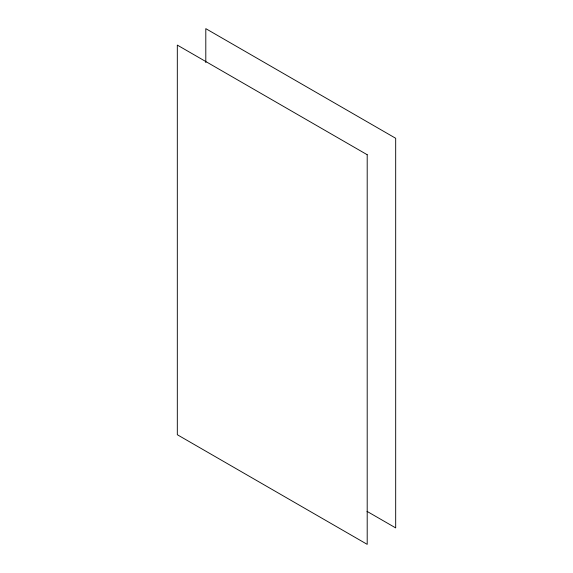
<?xml version="1.0" encoding="UTF-8"?>
<svg xmlns="http://www.w3.org/2000/svg" width="573" height="573" viewBox="0 0 573 573"><rect width="100%" height="100%" fill="white"/><g stroke="black" fill="none" stroke-linecap="round" stroke-linejoin="round"><path stroke-width="0.86" d="M367.007 511.352L395.685 527.905L395.685 138.279L205.8 28.65L205.8 62.607M367.2 154.724L177.315 45.095L177.315 434.721L367.2 544.35L367.2 154.724"/></g></svg>
